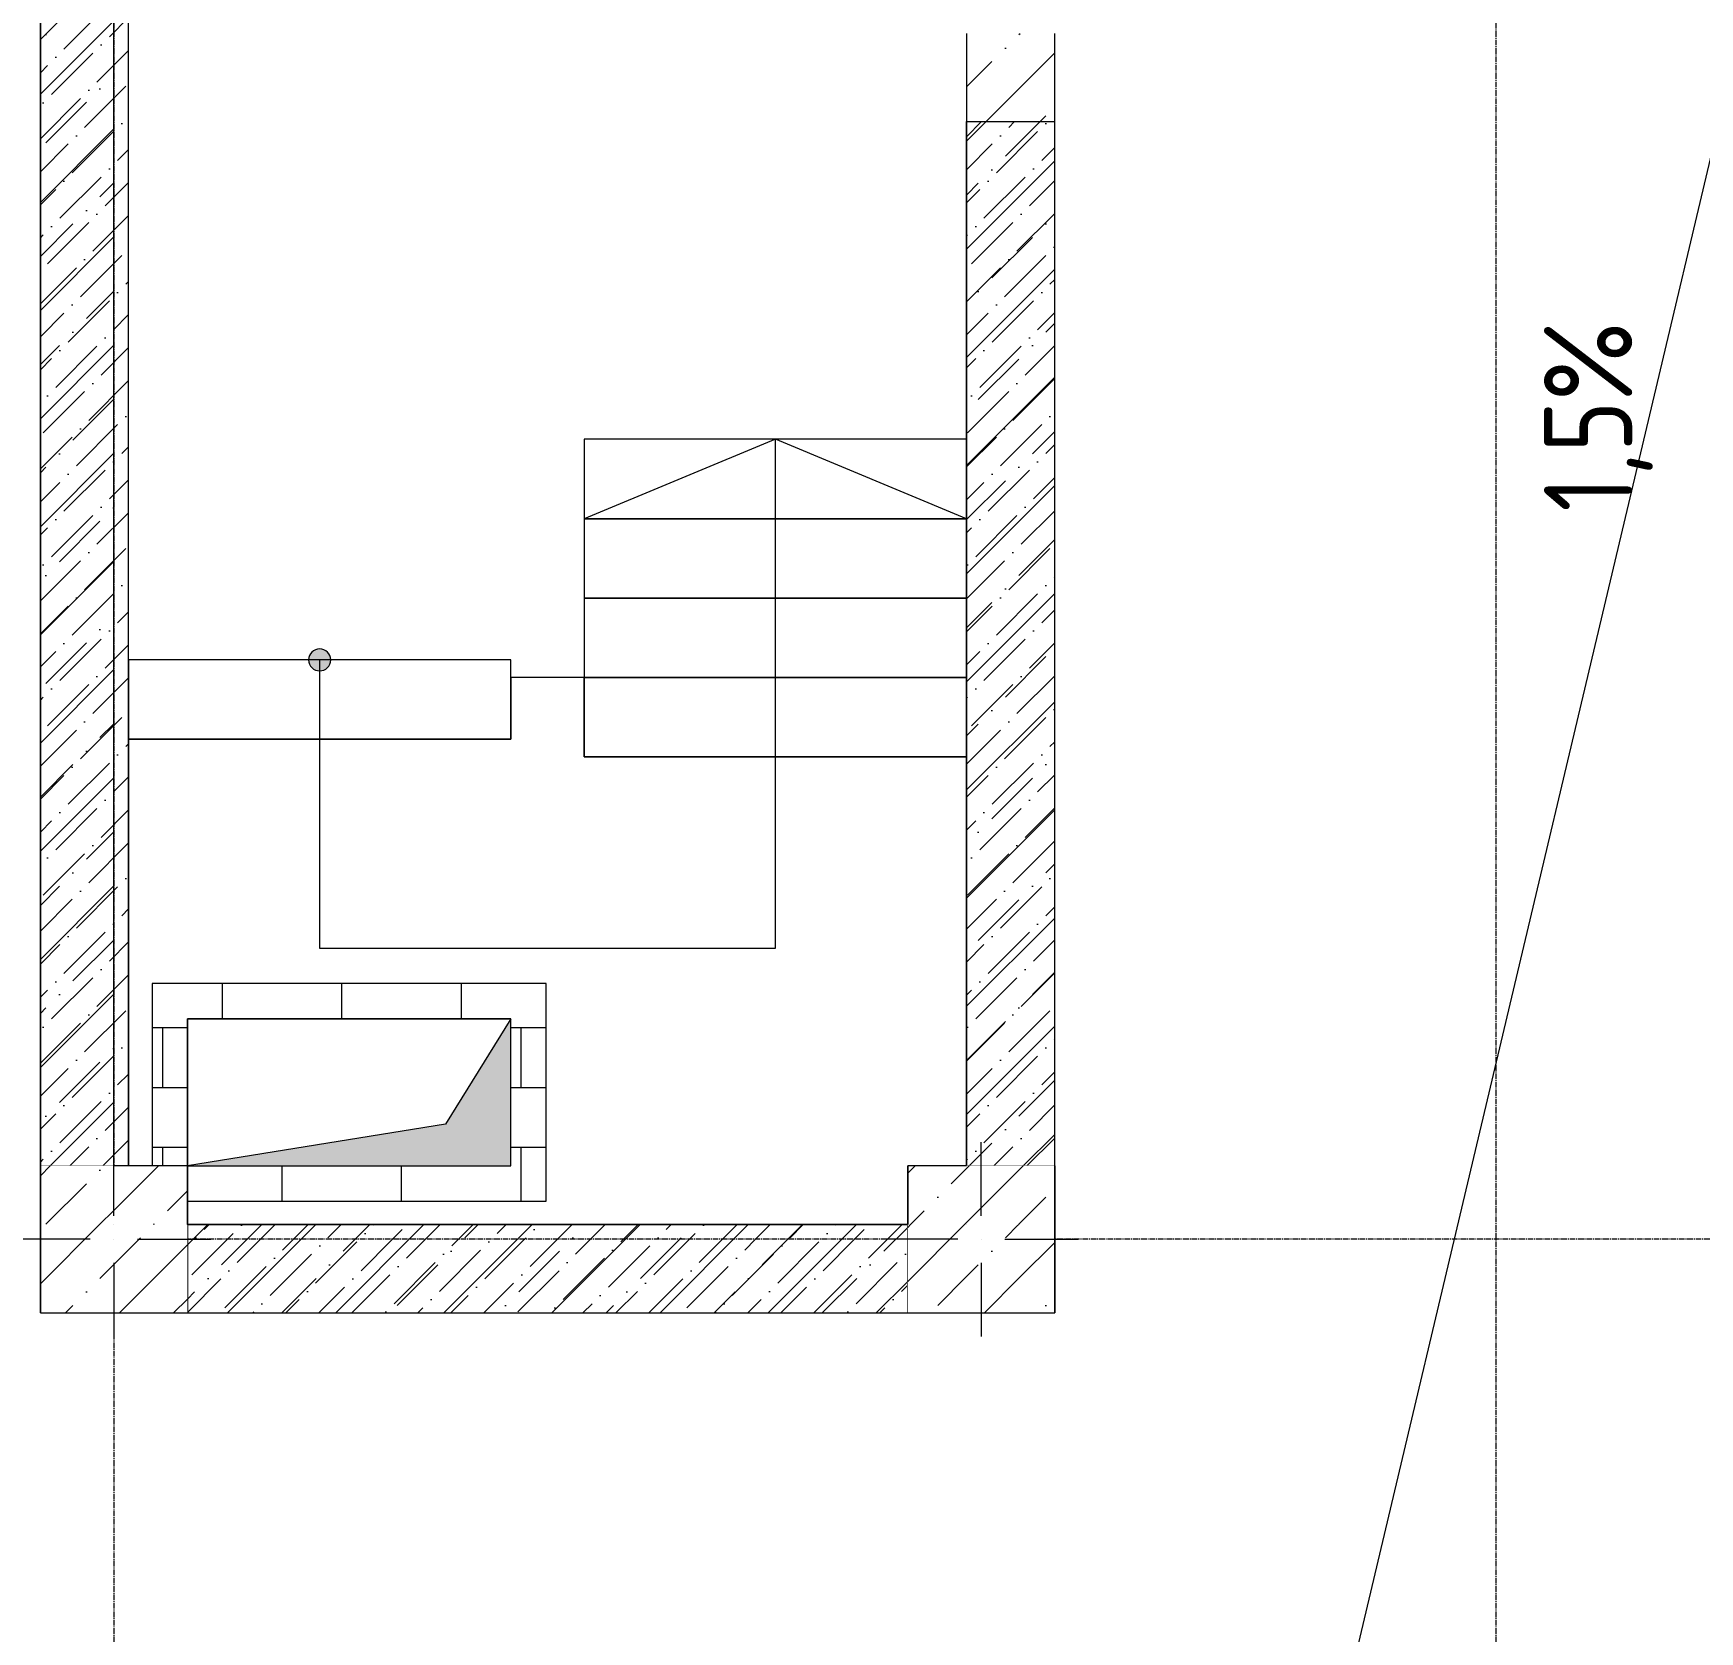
# Model space of a CAD drawing. Header units: millimetres. Extents: x 1499747 to 4341325, y -28481 to 441852.
# Drawn here: x 4213470 to 4219138, y 386931 to 392365 of the extents above; entities that cross this region are included whole.
import ezdxf

# ---------------------------------------------------------------- set-up
doc = ezdxf.new("R2010")
doc.units = ezdxf.units.MM
doc.header["$MEASUREMENT"] = 0
doc.set_wipeout_variables(frame=1)
doc.linetypes.add('CENTER2', pattern=[28.575, 19.05, -3.175, 3.175, -3.175])
doc.linetypes.add('Wipeout_Contour', pattern=[1000, 0, -1000])
for name, color, linetype, lineweight in [('13 этаж_25_АР 06.03 custom_70_12 этаж_13_Интерьер - Мебель_Ном._пера__8_Ном._пера__8', 8, 'Continuous', 18), ('13 этаж_25_АР 06.03 custom_70_13-ось_Ном._пера__7_Ном._пера__7', 7, 'Continuous', 18), ('13 этаж_25_АР 06.03 custom_70_20-стены 3-8этажей_Ном._пера__1_Ном._пера__1', 1, 'Continuous', 18), ('13 этаж_25_АР 06.03 custom_70__8 hatch_Ном._пера__8_Ном._пера__8', 8, 'Continuous', 18), ('13 этаж_25_АР 06.03 custom_70__заливка_Ном._пера__8_Ном._пера__8', 8, 'Continuous', 18), ('13 этаж_25_АР 06.03 custom_70__Оси_Ном._пера__8_Ном._пера__8', 8, 'Continuous', 18), ('13 этаж_25_АР 06.03 custom_70_Подложка_Ном._пера__8_Ном._пера__8', 8, 'Continuous', 18), ('13 этаж_25_АР 06.03 custom_70_Стойки_Ном._пера__7_Ном._пера__7', 7, 'Continuous', 18), ('13 этаж_25_АР 06.03 custom_70_Шахты 101_Ном._пера__14_Ном._пера__7', 7, 'Continuous', 18), ('13 этаж_25_АР 06.03 custom_70_Шахты_Ном._пера__7_Ном._пера__7', 7, 'Continuous', 18), ('13 этаж_25_Конструктив - Колонны_Ном._пера__170_Ном._пера__52', 52, 'Continuous', 18), ('13 этаж_25_Конструктив - Колонны_Ном._пера__1_Ном._пера__7', 7, 'Continuous', 18), ('13 этаж_25_Конструктив - Колонны_Ном._пера__20_Ном._пера__1', 1, 'Continuous', 18), ('13 этаж_25_Конструктив - Колонны_Ном._пера__7', 7, 'Continuous', 18), ('13 этаж_25_Конструктив - Лестницы_Ном._пера__11_Ном._пера__171', 171, 'Continuous', 18), ('13 этаж_25_Конструктив - Лестницы_Ном._пера__1_Ном._пера__7', 7, 'Continuous', 18), ('13 этаж_25_Конструктив - Лестницы_Ном._пера__71_Ном._пера__161', 161, 'Continuous', 18), ('13 этаж_25_Конструктив - Стены Несущие_Ном._пера__170_Ном._пера__52', 52, 'Continuous', 18), ('13 этаж_25_Конструктив - Стены Несущие_Ном._пера__47_Ном._пера__7', 7, 'Continuous', 18)]:
    doc.layers.add(name, color=color, linetype=linetype, lineweight=lineweight)
doc.layers.add('13 этаж_25_Конструктив - Колонны', color=7, linetype='Continuous')
doc.styles.add('СГЕНЕРИР_СТИЛЬ_3', font='isocpeur.ttf', dxfattribs={"width": 0.8})
pattern_1 = [(45, (3838662.535, 489648.75), (42.09495, 154.348152), [198.4375, -39.6875, 0, -39.6875])]
pattern_2 = [(45, (2574398.89, 397625.52), (42.0949506, 154.348152), [198.4375, -39.6875, 0, -39.6875])]
pattern_3 = [(45, (2577348.89, 397625.52), (42.0949506, 154.348152), [198.4375, -39.6875, 0, -39.6875])]
pattern_4 = [(45, (4194944, 382064.74), (-183.8478, 183.8478), []), (45, (4194852.08, 382156.66), (-183.8478, 183.8478), [195, -65, 0, -65])]

msp = doc.modelspace()

# ---------------------------------------------------------------- hatches: boundary and pattern name
at = {"layer": '13 этаж_25_АР 06.03 custom_70__8 hatch_Ном._пера__8_Ном._пера__8', "linetype": 'Continuous', "true_color": 0xc7c8ca}
msp.add_hatch(color=9, dxfattribs=at).paths.add_polyline_path([(4213994, 388514.7), (4215094, 388514.7), (4215094, 389014.7), (4214871.7, 388655.8)])
at = {"layer": '13 этаж_25_АР 06.03 custom_70__заливка_Ном._пера__8_Ном._пера__8', "linetype": 'Continuous', "true_color": 0xc7c8ca}
h = msp.add_hatch(dxfattribs=at)
h.set_pattern_fill('ANSI36_0046_0019', color=9, style=0, pattern_type=2)
h.set_pattern_definition(pattern_2)
h.paths.add_polyline_path([(4213744, 388514.7), (4213494, 388514.7), (4213494, 388264.7), (4213744, 388264.7)])
h = msp.add_hatch(dxfattribs=at)
h.set_pattern_fill('ANSI36_0046_0019', color=9, style=0, pattern_type=2)
h.set_pattern_definition(pattern_2)
h.paths.add_polyline_path([(4213875.1, 388514.7), (4213744, 388514.7), (4213744, 388264.7)])
h = msp.add_hatch(dxfattribs=at)
h.set_pattern_fill('ANSI36_0046_0019', color=9, style=0, pattern_type=2)
h.set_pattern_definition(pattern_2)
h.paths.add_polyline_path([(4213994, 388514.7), (4213875.1, 388514.7), (4213744, 388264.7), (4213994, 388264.7)])
h = msp.add_hatch(dxfattribs=at)
h.set_pattern_fill('ANSI36_0046_0019', color=9, style=0, pattern_type=2)
h.set_pattern_definition(pattern_3)
h.paths.add_polyline_path([(4216694, 388514.7), (4216444, 388514.7), (4216444, 388264.7), (4216694, 388264.7)])
h = msp.add_hatch(dxfattribs=at)
h.set_pattern_fill('ANSI36_0046_0019', color=9, style=0, pattern_type=2)
h.set_pattern_definition(pattern_3)
h.paths.add_polyline_path([(4216825.1, 388514.7), (4216694, 388514.7), (4216694, 388264.7)])
h = msp.add_hatch(dxfattribs=at)
h.set_pattern_fill('ANSI36_0046_0019', color=9, style=0, pattern_type=2)
h.set_pattern_definition(pattern_3)
h.paths.add_polyline_path([(4216944, 388514.7), (4216825.1, 388514.7), (4216694, 388264.7), (4216944, 388264.7)])
h = msp.add_hatch(dxfattribs=at)
h.set_pattern_fill('ANSI36_0046_0019', color=9, style=0, pattern_type=2)
h.set_pattern_definition(pattern_2)
h.paths.add_polyline_path([(4213744, 388264.7), (4213494, 388264.7), (4213494, 388014.7), (4213744, 388014.7)])
h = msp.add_hatch(dxfattribs=at)
h.set_pattern_fill('ANSI36_0046_0019', color=9, style=0, pattern_type=2)
h.set_pattern_definition(pattern_2)
h.paths.add_polyline_path([(4213994, 388264.7), (4213744, 388264.7), (4213744, 388014.7), (4213994, 388014.7)])
h = msp.add_hatch(dxfattribs=at)
h.set_pattern_fill('ANSI36_0046_0019', color=9, style=0, pattern_type=2)
h.set_pattern_definition(pattern_3)
h.paths.add_polyline_path([(4216694, 388264.7), (4216444, 388264.7), (4216444, 388014.7), (4216694, 388014.7)])
h = msp.add_hatch(dxfattribs=at)
h.set_pattern_fill('ANSI36_0046_0019', color=9, style=0, pattern_type=2)
h.set_pattern_definition(pattern_3)
h.paths.add_polyline_path([(4216944, 388264.7), (4216694, 388264.7), (4216694, 388014.7), (4216944, 388014.7)])
at = {"layer": '13 этаж_25_АР 06.03 custom_70_Подложка_Ном._пера__8_Ном._пера__8', "linetype": 'Continuous', "true_color": 0xc7c8ca}
h = msp.add_hatch(dxfattribs=at)
h.set_pattern_fill('ANSI36_0046_0019', color=9, style=0, pattern_type=2)
h.set_pattern_definition(pattern_1)
h.paths.add_polyline_path([(4213794, 393514.7), (4213494, 393514.7), (4213494, 388514.7), (4213794, 388514.7)])
h = msp.add_hatch(dxfattribs=at)
h.set_pattern_fill('ANSI36_0046_0019', color=9, style=0, pattern_type=2)
h.set_pattern_definition(pattern_1)
h.paths.add_polyline_path([(4216644, 392064.7), (4216644, 388514.7), (4216944, 388514.7), (4216944, 392064.7)])
h = msp.add_hatch(dxfattribs=at)
h.set_pattern_fill('ANSI36_0046_0019', color=9, style=0, pattern_type=2)
h.set_pattern_definition(pattern_1)
h.paths.add_polyline_path([(4213744, 388514.7), (4213494, 388514.7), (4213494, 388264.7), (4213744, 388264.7)])
h = msp.add_hatch(dxfattribs=at)
h.set_pattern_fill('ANSI36_0046_0019', color=9, style=0, pattern_type=2)
h.set_pattern_definition(pattern_1)
h.paths.add_polyline_path([(4213994, 388514.7), (4213744, 388514.7), (4213744, 388264.7), (4213994, 388264.7)])
h = msp.add_hatch(dxfattribs=at)
h.set_pattern_fill('ANSI36_0046_0019', color=9, style=0, pattern_type=2)
h.set_pattern_definition(pattern_1)
h.paths.add_polyline_path([(4216944, 388514.7), (4216444, 388514.7), (4216444, 388264.7), (4216944, 388264.7)])
h = msp.add_hatch(dxfattribs=at)
h.set_pattern_fill('ANSI36_0046_0019', color=9, style=0, pattern_type=2)
h.set_pattern_definition(pattern_1)
h.paths.add_polyline_path([(4216444, 388314.7), (4213994, 388314.7), (4213994, 388264.7), (4216444, 388264.7)])
h = msp.add_hatch(dxfattribs=at)
h.set_pattern_fill('ANSI36_0046_0019', color=9, style=0, pattern_type=2)
h.set_pattern_definition(pattern_1)
h.paths.add_polyline_path([(4213744, 388264.7), (4213494, 388264.7), (4213494, 388014.7), (4213744, 388014.7)])
h = msp.add_hatch(dxfattribs=at)
h.set_pattern_fill('ANSI36_0046_0019', color=9, style=0, pattern_type=2)
h.set_pattern_definition(pattern_1)
h.paths.add_polyline_path([(4213994, 388264.7), (4213744, 388264.7), (4213744, 388014.7), (4213994, 388014.7)])
h = msp.add_hatch(dxfattribs=at)
h.set_pattern_fill('ANSI36_0046_0019', color=9, style=0, pattern_type=2)
h.set_pattern_definition(pattern_1)
h.paths.add_polyline_path([(4216444, 388264.7), (4213994, 388264.7), (4213994, 388014.7), (4216444, 388014.7)])
h = msp.add_hatch(dxfattribs=at)
h.set_pattern_fill('ANSI36_0046_0019', color=9, style=0, pattern_type=2)
h.set_pattern_definition(pattern_1)
h.paths.add_polyline_path([(4216944, 388264.7), (4216444, 388264.7), (4216444, 388014.7), (4216944, 388014.7)])
at = {"layer": '13 этаж_25_АР 06.03 custom_70_Шахты_Ном._пера__7_Ном._пера__7', "linetype": 'Continuous', "true_color": 0xc7c8ca}
h = msp.add_hatch(dxfattribs=at)
h.set_pattern_fill('AR_B816_0046_0019', color=9, style=0, pattern_type=2)
h.set_pattern_definition([(0, (4055820.33, 214029.1), (0, 203.2), []), (90, (4055820.33, 214029.1), (-203.2, 203.2), [203.2, -203.2])])
h.paths.add_polyline_path([(4213874, 389134.7), (4213874, 388514.7), (4213994, 388514.7), (4213994, 389014.7), (4215094, 389014.7), (4215094, 388514.7), (4213994, 388514.7), (4213994, 388394.7), (4215214, 388394.7), (4215214, 389134.7)])
at = {"layer": '13 этаж_25_Конструктив - Лестницы_Ном._пера__71_Ном._пера__161', "linetype": 'Continuous', "true_color": 0xc7c8ca}
msp.add_hatch(color=9, dxfattribs=at).paths.add_polyline_path([(4214406.5, 390234.7, 1), (4214481.5, 390234.7, 1)])
at = {"layer": '13 этаж_25_Конструктив - Стены Несущие_Ном._пера__170_Ном._пера__52', "linetype": 'Continuous', "true_color": 0xc7c8ca}
h = msp.add_hatch(dxfattribs=at)
h.set_pattern_fill('ЖЕЛЕЗОБЕТОН_0019', color=9, style=0, pattern_type=2)
h.set_pattern_definition(pattern_4)
h.paths.add_polyline_path([(4213494, 388514.7), (4213744, 388514.7), (4213744, 393514.7), (4213494, 393514.7)])
h = msp.add_hatch(dxfattribs=at)
h.set_pattern_fill('ЖЕЛЕЗОБЕТОН_0019', color=9, style=0, pattern_type=2)
h.set_pattern_definition(pattern_4)
h.paths.add_polyline_path([(4216644, 388514.7), (4216944, 388514.7), (4216944, 392364.7), (4216644, 392364.7)])
h = msp.add_hatch(dxfattribs=at)
h.set_pattern_fill('ЖЕЛЕЗОБЕТОН_0019', color=9, style=0, pattern_type=2)
h.set_pattern_definition(pattern_4)
h.paths.add_polyline_path([(4213994, 388014.7), (4216444, 388014.7), (4216444, 388314.7), (4213994, 388314.7)])

# ---------------------------------------------------------------- linework, layer by layer
at = {"layer": '13 этаж_25_АР 06.03 custom_70_12 этаж_13_Интерьер - Мебель_Ном._пера__8_Ном._пера__8', "color": 9, "linetype": 'Continuous', "true_color": 0xc7c8ca}
for p, q in [((4213994, 388314.7), (4215669, 388314.7)), ((4215669, 388314.7), (4216444, 388314.7))]:
    msp.add_line(p, q, dxfattribs=at)
at = {"layer": '13 этаж_25_АР 06.03 custom_70_12 этаж_13_Интерьер - Мебель_Ном._пера__8_Ном._пера__8', "color": 9, "linetype": 'Continuous', "true_color": 0xc7c8ca, "flags": 128}
for points in [[(4213494, 388014.7), (4213494, 394014.7)], [(4213794, 388514.7), (4213794, 393514.7)], [(4213994, 388014.7), (4216444, 388014.7)]]:
    msp.add_lwpolyline(points, dxfattribs=at)
for points in [[(4213494, 388514.7), (4213994, 388514.7), (4213994, 388014.7), (4213494, 388014.7)], [(4216444, 388514.7), (4216944, 388514.7), (4216944, 388014.7), (4216444, 388014.7)]]:
    msp.add_lwpolyline(points, close=True, dxfattribs=at)
at = {"layer": '13 этаж_25_АР 06.03 custom_70_20-стены 3-8этажей_Ном._пера__1_Ном._пера__1', "color": 9, "linetype": 'Continuous', "true_color": 0xc7c8ca, "flags": 128}
msp.add_lwpolyline([(4213494, 388514.7), (4213994, 388514.7), (4213994, 388014.7), (4213494, 388014.7)], close=True, dxfattribs=at)
at = {"layer": '13 этаж_25_АР 06.03 custom_70__Оси_Ном._пера__8_Ном._пера__8', "color": 9, "linetype": 'CENTER2', "true_color": 0xc7c8ca}
for p, q in [((4213744, 393714.7), (4213744, 380114.7)), ((4218444, 393714.7), (4218444, 378014.7)), ((4233259.2, 388264.7), (4202359, 388264.7))]:
    msp.add_line(p, q, dxfattribs=at)
at = {"layer": '13 этаж_25_АР 06.03 custom_70_Подложка_Ном._пера__8_Ном._пера__8', "color": 9, "linetype": 'Continuous', "true_color": 0xc7c8ca}
msp.add_line((4216944, 388514.7), (4216944, 392064.7), dxfattribs=at)
at = {"layer": '13 этаж_25_АР 06.03 custom_70_Подложка_Ном._пера__8_Ном._пера__8', "color": 9, "linetype": 'Continuous', "true_color": 0xc7c8ca, "flags": 128}
for points in [[(4216644, 388514.7), (4216644, 392064.7)], [(4216644, 392064.7), (4216944, 392064.7)]]:
    msp.add_lwpolyline(points, dxfattribs=at)
at = {"layer": '13 этаж_25_АР 06.03 custom_70_Стойки_Ном._пера__7_Ном._пера__7', "color": 9, "linetype": 'Continuous', "true_color": 0xc7c8ca, "flags": 128}
msp.add_lwpolyline([(4217864, 386409.7), (4219422.4, 392986.4)], dxfattribs=at)
at = {"layer": '13 этаж_25_АР 06.03 custom_70_Шахты 101_Ном._пера__14_Ном._пера__7', "color": 9, "linetype": 'Continuous', "true_color": 0xc7c8ca, "flags": 128}
msp.add_lwpolyline([(4213994, 388514.7), (4215094, 388514.7), (4215094, 389014.7), (4214871.7, 388655.8)], close=True, dxfattribs=at)
msp.add_lwpolyline([(4213994, 388514.7), (4213994, 389014.7), (4215094, 389014.7)], dxfattribs=at)
at = {"layer": '13 этаж_25_АР 06.03 custom_70_Шахты_Ном._пера__7_Ном._пера__7', "color": 9, "linetype": 'Continuous', "true_color": 0xc7c8ca, "flags": 128}
for points in [[(4213874, 388394.7), (4215214, 388394.7), (4215214, 389134.7), (4213874, 389134.7)], [(4213994, 388514.7), (4215094, 388514.7), (4215094, 389014.7), (4213994, 389014.7)]]:
    msp.add_lwpolyline(points, close=True, dxfattribs=at)
at = {"layer": '13 этаж_25_Конструктив - Лестницы_Ном._пера__11_Ном._пера__171', "color": 9, "linetype": 'Continuous', "true_color": 0xc7c8ca}
for p, q in [((4216644, 390984.7), (4215344, 390984.7)), ((4215344, 390984.7), (4215344, 390714.7)), ((4215994, 390984.7), (4215344, 390714.7)), ((4215994, 390714.7), (4215994, 390984.7)), ((4216644, 390714.7), (4215994, 390984.7)), ((4216644, 390714.7), (4216644, 390984.7)), ((4216644, 390714.7), (4215344, 390714.7)), ((4215344, 390714.7), (4215344, 390444.7)), ((4215344, 390714.7), (4216644, 390714.7)), ((4215994, 389904.7), (4215994, 390714.7)), ((4216644, 390444.7), (4216644, 390714.7)), ((4216644, 390444.7), (4215344, 390444.7)), ((4215344, 390444.7), (4215344, 390174.7)), ((4215344, 390444.7), (4216644, 390444.7)), ((4216644, 390174.7), (4216644, 390444.7)), ((4215094, 390234.7), (4213794, 390234.7)), ((4213794, 390234.7), (4213794, 389964.7)), ((4214444, 390234.7), (4214444, 389964.7)), ((4215094, 389964.7), (4215094, 390234.7)), ((4215344, 390174.7), (4215094, 390174.7)), ((4215094, 390174.7), (4215094, 389964.7)), ((4215344, 389904.7), (4215344, 390174.7)), ((4216644, 390174.7), (4215344, 390174.7)), ((4215344, 390174.7), (4215344, 389904.7)), ((4215344, 390174.7), (4216644, 390174.7)), ((4216644, 389904.7), (4216644, 390174.7)), ((4213794, 389964.7), (4215094, 389964.7)), ((4215094, 389964.7), (4213794, 389964.7)), ((4213794, 389964.7), (4213794, 389904.7)), ((4214444, 389964.7), (4214444, 389904.7)), ((4213794, 389904.7), (4213794, 388314.7)), ((4214444, 389904.7), (4214444, 389254.7)), ((4216644, 389904.7), (4215344, 389904.7)), ((4215344, 389904.7), (4216644, 389904.7)), ((4215994, 389254.7), (4215994, 389904.7)), ((4216644, 388314.7), (4216644, 389904.7)), ((4214444, 389254.7), (4215994, 389254.7)), ((4213794, 388314.7), (4216644, 388314.7))]:
    msp.add_line(p, q, dxfattribs=at)
at = {"layer": '13 этаж_25_Конструктив - Лестницы_Ном._пера__11_Ном._пера__171', "color": 9, "linetype": 'Continuous', "true_color": 0xc7c8ca, "flags": 128}
msp.add_lwpolyline([(4214406.5, 390234.7, 1), (4214481.5, 390234.7, 1)], format="xyb", close=True, dxfattribs=at)
at = {"layer": '13 этаж_25_Конструктив - Лестницы_Ном._пера__1_Ном._пера__7', "color": 9, "linetype": 'Continuous', "true_color": 0xc7c8ca}
for p, q in [((4216644, 390984.7), (4215344, 390984.7)), ((4215344, 390984.7), (4215344, 389904.7)), ((4216644, 389904.7), (4216644, 390984.7)), ((4215094, 390234.7), (4213794, 390234.7)), ((4213794, 390234.7), (4213794, 389964.7)), ((4215094, 389964.7), (4215094, 390234.7)), ((4215344, 390174.7), (4215094, 390174.7)), ((4215094, 390174.7), (4215094, 389964.7)), ((4215344, 389904.7), (4215344, 390174.7)), ((4213794, 389964.7), (4213794, 389904.7)), ((4215094, 389964.7), (4213794, 389964.7)), ((4213794, 389904.7), (4213794, 388314.7)), ((4215344, 389904.7), (4216644, 389904.7)), ((4216644, 388314.7), (4216644, 389904.7)), ((4213794, 388314.7), (4216644, 388314.7))]:
    msp.add_line(p, q, dxfattribs=at)
at = {"layer": '13 этаж_25_Конструктив - Стены Несущие_Ном._пера__47_Ном._пера__7', "color": 9, "linetype": 'Continuous', "true_color": 0xc7c8ca, "flags": 128}
for points in [[(4213494, 393514.7), (4213494, 388514.7)], [(4213744, 388514.7), (4213744, 393514.7)], [(4216644, 392364.7), (4216644, 388514.7)], [(4216944, 388514.7), (4216944, 392364.7)], [(4216444, 388314.7), (4213994, 388314.7)], [(4213994, 388014.7), (4216444, 388014.7)]]:
    msp.add_lwpolyline(points, dxfattribs=at)

# ---------------------------------------------------------------- texts
at = {"layer": '13 этаж_25_АР 06.03 custom_70_13-ось_Ном._пера__7_Ном._пера__7', "color": 9, "linetype": 'Continuous', "true_color": 0xc7c8ca, "insert": (4218978, 390738.6), "char_height": 300, "attachment_point": 7, "rotation": 90, "style": 'СГЕНЕРИР_СТИЛЬ_3'}
msp.add_mtext('\\A1;{\\pql;\\fISOCPEUR|b0|i0|c204|p0;\\W0.800000;1,5%}', dxfattribs=at)

# ---------------------------------------------------------------- next in the draw order: wipeouts: each hides what was drawn before it
at = {"color": 9, "linetype": 'Wipeout_Contour', "ltscale": 4728110.570471352, "true_color": 0xc7c8ca}
msp.add_wipeout([(4213744, 388514.7), (4213744, 388314.7), (4213994, 388314.7), (4213994, 388514.7)], dxfattribs=at).dxf.layer = '13 этаж_25_Конструктив - Колонны'
at = {"color": 9, "linetype": 'Wipeout_Contour', "ltscale": 4738804.266696181, "true_color": 0xc7c8ca}
msp.add_wipeout([(4216444, 388314.7), (4216644, 388314.7), (4216644, 388514.7), (4216444, 388514.7)], dxfattribs=at).dxf.layer = '13 этаж_25_Конструктив - Колонны'

# ---------------------------------------------------------------- next in the draw order: hatches: boundary and pattern name
at = {"layer": '13 этаж_25_Конструктив - Колонны_Ном._пера__170_Ном._пера__52', "linetype": 'Continuous', "true_color": 0xc7c8ca}
h = msp.add_hatch(dxfattribs=at)
h.set_pattern_fill('ЖЕЛЕЗОБЕТОН_0019', color=9, style=0, pattern_type=2)
h.set_pattern_definition(pattern_4)
h.paths.add_polyline_path([(4213744, 388514.7), (4213744, 388314.7), (4213994, 388314.7), (4213994, 388514.7)])
h = msp.add_hatch(dxfattribs=at)
h.set_pattern_fill('ЖЕЛЕЗОБЕТОН_0019', color=9, style=0, pattern_type=2)
h.set_pattern_definition(pattern_4)
h.paths.add_polyline_path([(4216444, 388314.7), (4216644, 388314.7), (4216644, 388514.7), (4216444, 388514.7)])

# ---------------------------------------------------------------- next in the draw order: linework, layer by layer
at = {"layer": '13 этаж_25_Конструктив - Колонны_Ном._пера__7', "color": 9, "linetype": 'Wipeout_Contour', "true_color": 0xc7c8ca}
for p, q in [((4213744, 388514.7), (4213744, 388314.7)), ((4213994, 388514.7), (4213744, 388514.7)), ((4213994, 388314.7), (4213994, 388514.7)), ((4216644, 388514.7), (4216444, 388514.7)), ((4216444, 388514.7), (4216444, 388314.7)), ((4216644, 388314.7), (4216644, 388514.7)), ((4213744, 388314.7), (4213994, 388314.7)), ((4216444, 388314.7), (4216644, 388314.7))]:
    msp.add_line(p, q, dxfattribs=at)

# ---------------------------------------------------------------- next in the draw order: wipeouts: each hides what was drawn before it
at = {"color": 9, "linetype": 'Wipeout_Contour', "ltscale": 3545426.977043255, "true_color": 0xc7c8ca}
msp.add_wipeout([(4213494, 388014.7), (4213744, 388014.7), (4213744, 388314.7)], dxfattribs=at).dxf.layer = '13 этаж_25_Конструктив - Колонны'
at = {"color": 9, "linetype": 'Wipeout_Contour', "ltscale": 4738770.111096656, "true_color": 0xc7c8ca}
msp.add_wipeout([(4216444, 388014.7), (4216644, 388014.7), (4216644, 388314.7), (4216444, 388314.7)], dxfattribs=at).dxf.layer = '13 этаж_25_Конструктив - Колонны'

# ---------------------------------------------------------------- next in the draw order: hatches: boundary and pattern name
at = {"layer": '13 этаж_25_Конструктив - Колонны_Ном._пера__170_Ном._пера__52', "linetype": 'Continuous', "true_color": 0xc7c8ca}
h = msp.add_hatch(dxfattribs=at)
h.set_pattern_fill('ЖЕЛЕЗОБЕТОН_0019', color=9, style=0, pattern_type=2)
h.set_pattern_definition(pattern_4)
h.paths.add_polyline_path([(4213494, 388014.7), (4213744, 388014.7), (4213744, 388314.7)])
h = msp.add_hatch(dxfattribs=at)
h.set_pattern_fill('ЖЕЛЕЗОБЕТОН_0019', color=9, style=0, pattern_type=2)
h.set_pattern_definition(pattern_4)
h.paths.add_polyline_path([(4216444, 388014.7), (4216644, 388014.7), (4216644, 388314.7), (4216444, 388314.7)])

# ---------------------------------------------------------------- next in the draw order: linework, layer by layer
at = {"layer": '13 этаж_25_Конструктив - Колонны_Ном._пера__20_Ном._пера__1', "color": 9, "linetype": 'Continuous', "true_color": 0xc7c8ca}
msp.add_line((4216614, 388264.7), (4216364, 388264.7), dxfattribs=at)
at = {"layer": '13 этаж_25_Конструктив - Колонны_Ном._пера__7', "color": 9, "linetype": 'Wipeout_Contour', "true_color": 0xc7c8ca}
for p, q in [((4213744, 388314.7), (4213494, 388014.7)), ((4213744, 388014.7), (4213744, 388314.7)), ((4216644, 388314.7), (4216444, 388314.7)), ((4216444, 388314.7), (4216444, 388014.7)), ((4216644, 388014.7), (4216644, 388314.7)), ((4213494, 388014.7), (4213744, 388014.7)), ((4216444, 388014.7), (4216644, 388014.7))]:
    msp.add_line(p, q, dxfattribs=at)

# ---------------------------------------------------------------- next in the draw order: wipeouts: each hides what was drawn before it
at = {"color": 9, "linetype": 'Wipeout_Contour', "ltscale": 4728076.337467202, "true_color": 0xc7c8ca}
msp.add_wipeout([(4213994, 388314.7), (4213744, 388314.7), (4213744, 388014.7), (4213994, 388014.7)], dxfattribs=at).dxf.layer = '13 этаж_25_Конструктив - Колонны'
at = {"color": 9, "linetype": 'Wipeout_Contour', "ltscale": 3554672.608672434, "true_color": 0xc7c8ca}
msp.add_wipeout([(4216644, 388014.7), (4216944, 388014.7), (4216644, 388314.7)], dxfattribs=at).dxf.layer = '13 этаж_25_Конструктив - Колонны'

# ---------------------------------------------------------------- next in the draw order: hatches: boundary and pattern name
at = {"layer": '13 этаж_25_Конструктив - Колонны_Ном._пера__170_Ном._пера__52', "linetype": 'Continuous', "true_color": 0xc7c8ca}
h = msp.add_hatch(dxfattribs=at)
h.set_pattern_fill('ЖЕЛЕЗОБЕТОН_0019', color=9, style=0, pattern_type=2)
h.set_pattern_definition(pattern_4)
h.paths.add_polyline_path([(4213994, 388314.7), (4213744, 388314.7), (4213744, 388014.7), (4213994, 388014.7)])
h = msp.add_hatch(dxfattribs=at)
h.set_pattern_fill('ЖЕЛЕЗОБЕТОН_0019', color=9, style=0, pattern_type=2)
h.set_pattern_definition(pattern_4)
h.paths.add_polyline_path([(4216644, 388014.7), (4216944, 388014.7), (4216644, 388314.7)])

# ---------------------------------------------------------------- next in the draw order: linework, layer by layer
at = {"layer": '13 этаж_25_Конструктив - Колонны_Ном._пера__20_Ном._пера__1', "color": 9, "linetype": 'Continuous', "true_color": 0xc7c8ca}
msp.add_line((4213824, 388264.7), (4214074, 388264.7), dxfattribs=at)
at = {"layer": '13 этаж_25_Конструктив - Колонны_Ном._пера__7', "color": 9, "linetype": 'Wipeout_Contour', "true_color": 0xc7c8ca}
for p, q in [((4213994, 388314.7), (4213744, 388314.7)), ((4213744, 388314.7), (4213744, 388014.7)), ((4213994, 388014.7), (4213994, 388314.7)), ((4216944, 388014.7), (4216644, 388314.7)), ((4216644, 388314.7), (4216644, 388014.7)), ((4213744, 388014.7), (4213994, 388014.7)), ((4216644, 388014.7), (4216944, 388014.7))]:
    msp.add_line(p, q, dxfattribs=at)

# ---------------------------------------------------------------- next in the draw order: wipeouts: each hides what was drawn before it
at = {"color": 9, "linetype": 'Wipeout_Contour', "ltscale": 4727111.161059335, "true_color": 0xc7c8ca}
msp.add_wipeout([(4213494, 388514.7), (4213494, 388314.7), (4213744, 388314.7), (4213744, 388514.7)], dxfattribs=at).dxf.layer = '13 этаж_25_Конструктив - Колонны'
at = {"color": 9, "linetype": 'Wipeout_Contour', "ltscale": 3554981.68828502, "true_color": 0xc7c8ca}
msp.add_wipeout([(4216644, 388314.7), (4216944, 388014.7), (4216944, 388314.7)], dxfattribs=at).dxf.layer = '13 этаж_25_Конструктив - Колонны'

# ---------------------------------------------------------------- next in the draw order: hatches: boundary and pattern name
at = {"layer": '13 этаж_25_Конструктив - Колонны_Ном._пера__170_Ном._пера__52', "linetype": 'Continuous', "true_color": 0xc7c8ca}
h = msp.add_hatch(dxfattribs=at)
h.set_pattern_fill('ЖЕЛЕЗОБЕТОН_0019', color=9, style=0, pattern_type=2)
h.set_pattern_definition(pattern_4)
h.paths.add_polyline_path([(4213494, 388514.7), (4213494, 388314.7), (4213744, 388314.7), (4213744, 388514.7)])
h = msp.add_hatch(dxfattribs=at)
h.set_pattern_fill('ЖЕЛЕЗОБЕТОН_0019', color=9, style=0, pattern_type=2)
h.set_pattern_definition(pattern_4)
h.paths.add_polyline_path([(4216644, 388314.7), (4216944, 388014.7), (4216944, 388314.7)])

# ---------------------------------------------------------------- next in the draw order: linework, layer by layer
at = {"layer": '13 этаж_25_Конструктив - Колонны_Ном._пера__1_Ном._пера__7', "color": 9, "linetype": 'Continuous', "true_color": 0xc7c8ca, "flags": 128}
for points in [[(4216444, 388014.7), (4216644, 388014.7)], [(4216644, 388014.7), (4216944, 388014.7)]]:
    msp.add_lwpolyline(points, dxfattribs=at)
at = {"layer": '13 этаж_25_Конструктив - Колонны_Ном._пера__20_Ном._пера__1', "color": 9, "linetype": 'Continuous', "true_color": 0xc7c8ca}
for p, q in [((4213744, 388344.7), (4213744, 388594.7)), ((4216694, 388264.7), (4216694.1, 388264.7)), ((4216774, 388264.7), (4217024, 388264.7)), ((4216694, 388184.7), (4216694, 387934.7))]:
    msp.add_line(p, q, dxfattribs=at)
at = {"layer": '13 этаж_25_Конструктив - Колонны_Ном._пера__7', "color": 9, "linetype": 'Wipeout_Contour', "true_color": 0xc7c8ca}
for p, q in [((4213494, 388514.7), (4213494, 388314.7)), ((4213744, 388514.7), (4213494, 388514.7)), ((4213744, 388314.7), (4213744, 388514.7)), ((4213494, 388314.7), (4213744, 388314.7)), ((4216644, 388314.7), (4216944, 388014.7)), ((4216944, 388314.7), (4216644, 388314.7)), ((4216944, 388014.7), (4216944, 388314.7))]:
    msp.add_line(p, q, dxfattribs=at)

# ---------------------------------------------------------------- next in the draw order: wipeouts: each hides what was drawn before it
at = {"color": 9, "linetype": 'Wipeout_Contour', "ltscale": 4739803.679061087, "true_color": 0xc7c8ca}
msp.add_wipeout([(4216644, 388314.7), (4216944, 388314.7), (4216944, 388514.7), (4216644, 388514.7)], dxfattribs=at).dxf.layer = '13 этаж_25_Конструктив - Колонны'
at = {"color": 9, "linetype": 'Wipeout_Contour', "ltscale": 3545188.403132313, "true_color": 0xc7c8ca}
msp.add_wipeout([(4213494, 388314.7), (4213494, 388014.7), (4213744, 388314.7)], dxfattribs=at).dxf.layer = '13 этаж_25_Конструктив - Колонны'

# ---------------------------------------------------------------- next in the draw order: hatches: boundary and pattern name
at = {"layer": '13 этаж_25_Конструктив - Колонны_Ном._пера__170_Ном._пера__52', "linetype": 'Continuous', "true_color": 0xc7c8ca}
h = msp.add_hatch(dxfattribs=at)
h.set_pattern_fill('ЖЕЛЕЗОБЕТОН_0019', color=9, style=0, pattern_type=2)
h.set_pattern_definition(pattern_4)
h.paths.add_polyline_path([(4216644, 388314.7), (4216944, 388314.7), (4216944, 388514.7), (4216644, 388514.7)])
h = msp.add_hatch(dxfattribs=at)
h.set_pattern_fill('ЖЕЛЕЗОБЕТОН_0019', color=9, style=0, pattern_type=2)
h.set_pattern_definition(pattern_4)
h.paths.add_polyline_path([(4213494, 388314.7), (4213494, 388014.7), (4213744, 388314.7)])

# ---------------------------------------------------------------- next in the draw order: linework, layer by layer
at = {"layer": '13 этаж_25_Конструктив - Колонны_Ном._пера__1_Ном._пера__7', "color": 9, "linetype": 'Continuous', "true_color": 0xc7c8ca, "flags": 128}
for points in [[(4213494, 388514.7), (4213494, 388314.7)], [(4213994, 388314.7), (4213994, 388514.7), (4213744, 388514.7)], [(4216644, 388514.7), (4216444, 388514.7), (4216444, 388314.7)], [(4216944, 388314.7), (4216944, 388514.7)], [(4213494, 388314.7), (4213494, 388014.7)], [(4216944, 388014.7), (4216944, 388314.7)], [(4213494, 388014.7), (4213744, 388014.7)], [(4213744, 388014.7), (4213994, 388014.7)]]:
    msp.add_lwpolyline(points, dxfattribs=at)
at = {"layer": '13 этаж_25_Конструктив - Колонны_Ном._пера__20_Ном._пера__1', "color": 9, "linetype": 'Continuous', "true_color": 0xc7c8ca}
for p, q in [((4216694, 388344.7), (4216694, 388594.7)), ((4213664, 388264.7), (4213414, 388264.7)), ((4213744, 388264.7), (4213744.1, 388264.7)), ((4213744, 388184.7), (4213744, 387934.7))]:
    msp.add_line(p, q, dxfattribs=at)
at = {"layer": '13 этаж_25_Конструктив - Колонны_Ном._пера__7', "color": 9, "linetype": 'Wipeout_Contour', "true_color": 0xc7c8ca}
for p, q in [((4216944, 388514.7), (4216644, 388514.7)), ((4216644, 388514.7), (4216644, 388314.7)), ((4216944, 388314.7), (4216944, 388514.7)), ((4213494, 388314.7), (4213494, 388014.7)), ((4213494, 388014.7), (4213744, 388314.7)), ((4213744, 388314.7), (4213494, 388314.7)), ((4216644, 388314.7), (4216944, 388314.7))]:
    msp.add_line(p, q, dxfattribs=at)

doc.saveas('drawing.dxf')
